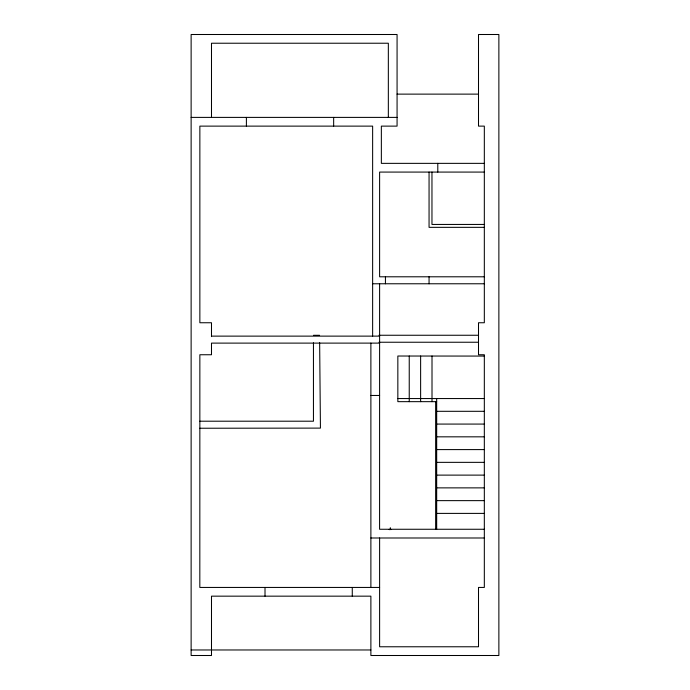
<?xml version="1.0" encoding="UTF-8"?>
<svg xmlns="http://www.w3.org/2000/svg" width="690" height="690" viewBox="0 0 690 690"><rect width="100%" height="100%" fill="white"/><g stroke="black" fill="none" stroke-linecap="round" stroke-linejoin="round"><path stroke-width="1.03" d="M313.45 342.809L313.45 421.202L199.859 421.202M390.307 527.686L390.298 528.411M391.256 529.541L390.29 529.523L390.298 528.54M199.824 428.24L320.436 428.111L319.651 342.697M397.069 94.125L478.506 94.125M191.13 117.395L397.069 117.395M484.328 163.358L381.354 163.358L381.354 126.123L397.069 126.123L397.069 34.5L191.13 34.5L191.13 655.5L211.494 655.5L211.494 596.16L370.884 596.16L370.884 655.5L498.87 655.5L498.87 34.5L478.506 34.5L478.506 126.123L484.328 126.123L484.328 322.748L478.506 322.748L478.506 354.746L484.328 354.746L484.328 587.44L478.506 587.44L478.506 646.772L379.612 646.772L379.612 537.993M484.328 172.077L379.612 172.077L379.612 276.794L484.328 276.794M484.328 224.44L431.966 224.44L431.966 172.077M484.328 227.346L429.059 227.346L429.059 172.077M372.635 283.771L484.328 283.771M378.991 335.254L478.506 335.254M313.458 335.297L319.582 335.297M211.494 336.125L379.612 336.125M378.991 342.24L478.506 342.24M379.612 343.111L211.494 343.111L211.494 354.746L199.859 354.746L199.824 587.44L379.612 587.44M484.328 356.075L397.845 356.023L397.845 401.658L436.675 401.658M370.884 395.465L379.612 395.465M397.845 398.553L484.328 398.553M436.675 411.309L484.328 411.309M436.675 424.074L484.328 424.074M436.675 436.83L484.328 436.83M436.675 449.595L484.328 449.595M436.675 462.352L484.328 462.352M436.675 475.117L484.328 475.117M436.675 487.873L484.328 487.873M436.675 500.638L484.328 500.638M436.675 513.394L484.328 513.394M484.328 529.264L379.586 529.264L379.612 283.771M370.884 537.993L484.328 537.993M191.13 649.971L370.884 649.971M389.729 529.515L389.065 529.558L390.29 529.523M437.788 163.358L437.788 172.077M436.675 398.553L436.675 529.264M435.64 401.658L435.64 529.264M432.009 356.023L432.009 401.658M429.059 276.794L429.059 283.771M420.624 356.023L420.624 401.658M409.239 356.023L409.239 401.658M388.341 117.395L388.341 43.228L211.494 43.228L211.494 117.395M385.434 276.794L385.434 283.771M372.635 336.125L372.635 126.123L199.859 126.123L199.859 322.748L211.494 322.748L211.494 336.616M370.884 343.111L370.884 587.44M352.271 587.44L352.271 596.16M333.658 117.395L333.658 126.123M265.012 587.44L265.012 596.16M246.399 117.395L246.399 126.123"/></g></svg>
